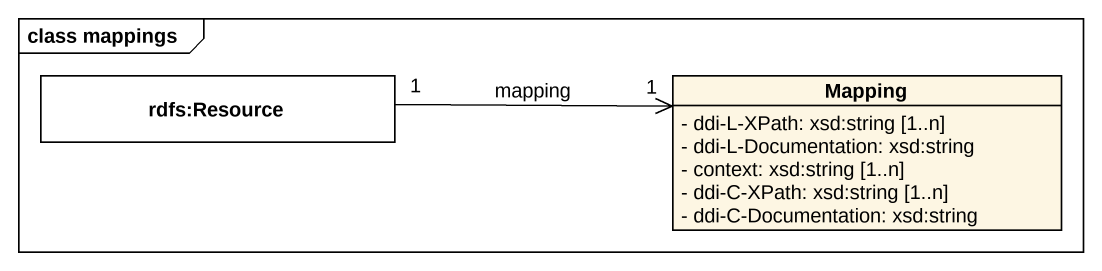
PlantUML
@startuml
mainframe class mappings
hide circle
hide empty members
skinparam classAttributeIconSize 0
class "rdfs:Resource" as rdfs_Resource #FFFFFF
class Mapping {
  - ddi-L-XPath: xsd:string [1..n]
  - ddi-L-Documentation: xsd:string
  - context: xsd:string [1..n]
  - ddi-C-XPath: xsd:string [1..n]
  - ddi-C-Documentation: xsd:string
}
rdfs_Resource "1" -right-> "1" Mapping : mapping
@enduml
